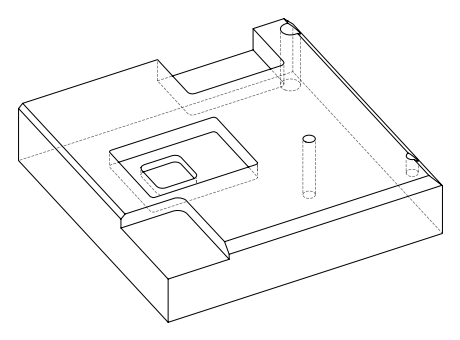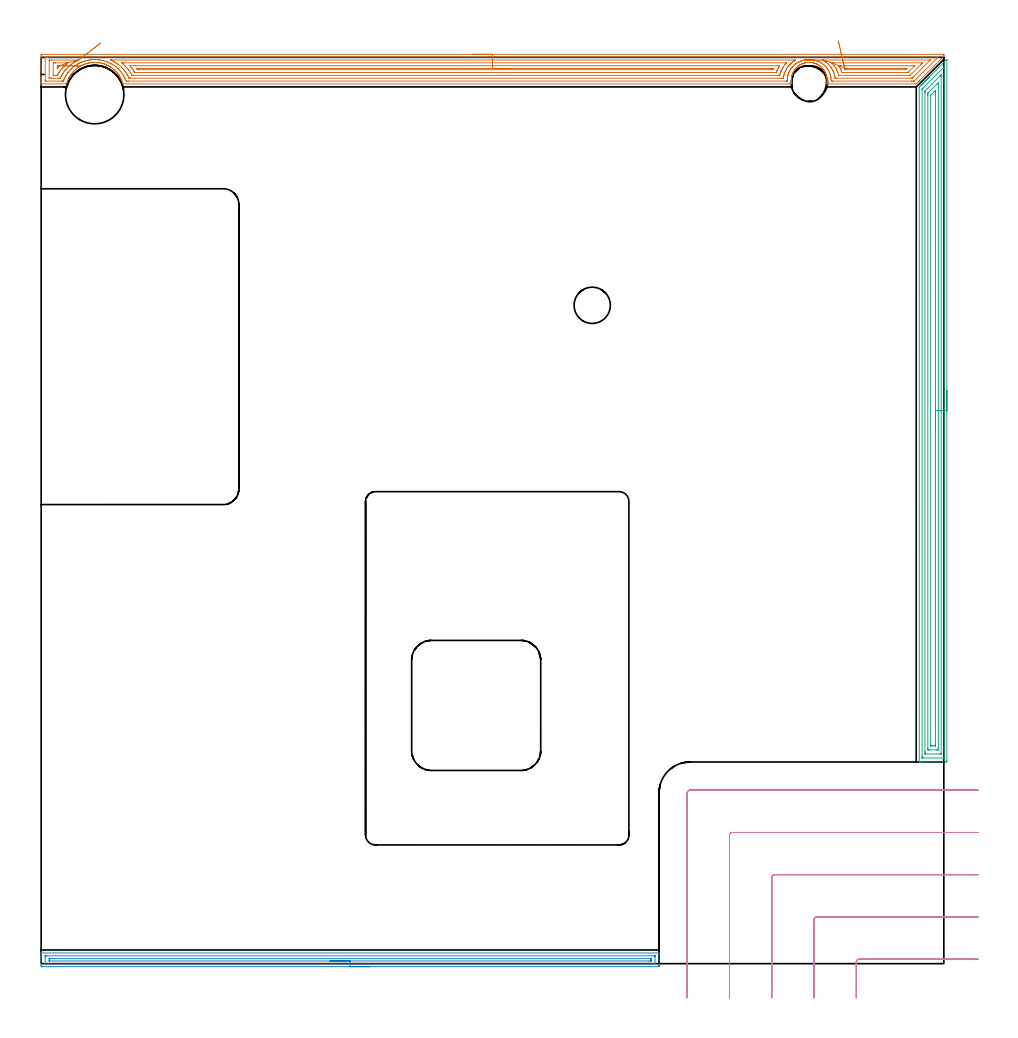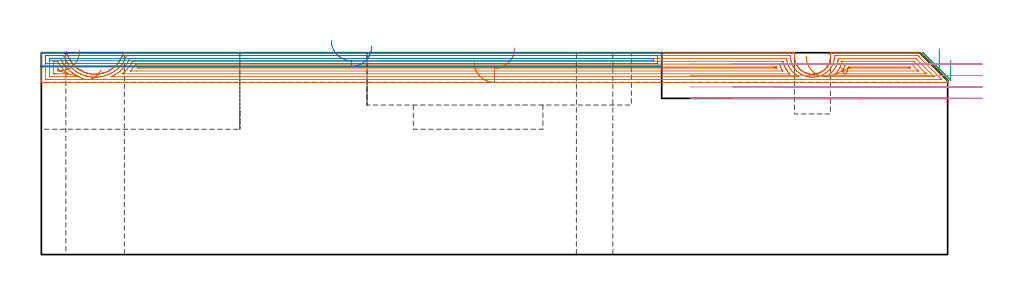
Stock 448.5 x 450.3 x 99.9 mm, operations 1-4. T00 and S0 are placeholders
(PLAN: 14 operations, 10 tool changes, 234.6 min)
(1 AREA_MILL | FG_CHAMFER_SURFACE | UGT0205_001 | 20.64 min | 48445 mm3)
(2 AREA_MILL_1 | FG_CHAMFER_SURFACE_1 | UGT0205_001 | 7.55 min | 7191 mm3)
(3 AREA_MILL_2 | FG_CHAMFER_SURFACE_2 | UGT0205_001 | 14 min | 32565 mm3)
(4 MILL_CORNER_NOTCH_RECTANGULAR | CORNER_NOTCH_RECTANGULAR | UGT0201_006 | Follow Part, ap 7, ae 75% | 7.09 min | 318556 mm3)
(5 MILL_RECTANGULAR_POCKET | POCKET_RECTANGULAR_STRAIGHT | NXT0201_009 | Follow Part, ap 2, ae 75% | 100.05 min | 594123 mm3)
(6 MILL_RECTANGULAR_POCKET_1 | POCKET_RECTANGULAR_STRAIGHT_1 | UGT0201_133 | Follow Part, ap 3.75, ae 75% | 3.33 min | 48732 mm3)
(7 MILL_SLOT | SLOT_PARTIAL_RECTANGULAR | NXT0201_011 | Follow Part, ap 3, ae 75% | 79.36 min | 582985 mm3)
(8 MILL_BLIND_HOLE_FROM_SOLID_MATERIAL | STEP1POCKET | NXT0201_011 | Spiral | 1.01 min | 6815 mm3)
(9 BORE_BLIND_HOLE | STEP1POCKET | UGT0332_075 | 0.13 min | 0 mm3)
(10 INDEXABLE_INSERT_DRILL_THROUGH_HOLE_FROM_SOLID | STEP1HOLE | NXT0302_029 | 0.42 min | 64972 mm3)
(11 SPOT_DRILL | STEP1HOLE_1 | NXT0321_9005460120000 | 0.05 min | 155 mm3)
(12 DRILL_BLIND_HOLE_INTO_CENTER | STEP1HOLE_1 | NXT0301_089 | 0.08 min | 1576 mm3)
(13 GUN_DRILL_THROUGH_HOLE | STEP1HOLE_1 | UGT0307_008 | 0.52 min | 7937 mm3)
(14 DRILL_TO_ENLARGE_THROUGH_HOLE | STEP1HOLE_1 | UGT0301_046 | 0.44 min | 15697 mm3)
(TOOL UGT0205_001 | Chamfer Mill 20 x 3 x 45 deg. | D20 FL50 Z2)
(TOOL UGT0201_006 | End Mill 28 mm | D28 FL25 Z2)
(TOOL NXT0201_009 | ENDMILL 8mm [2P460-0800-NA 1630] | D8 FL26 Z6)
(TOOL UGT0201_133 | Carbide End Mill 15.0 | D15 FL30 Z4)
(TOOL NXT0201_011 | ENDMILL 12mm [2P460-1200-NA 1630] | D12 FL38 Z6)
(TOOL UGT0332_075 | 17.75 mm Rough Boring Bar | D17.75)
(TOOL NXT0302_029 | Index. Insert Drill 29mm [880-D2900L32-05] | D29 PA176 FL145 Z2)
(TOOL NXT0321_9005460120000 | NC Spot Drill, 142deg, 12mm, Carbide, Uncoated | D12 PA142 FL30 Z2)
(TOOL NXT0301_089 | Carbide Drill 11.8mm [860.1-1180-035A1-MM 2214] | D11.8 PA140 FL55 Z2)
(TOOL UGT0307_008 | Gun Drill 11 mm | D11 PA130 FL24 Z1)
(TOOL UGT0301_046 | Twist Drill 18 mm | D18 PA118 FL130 Z2)
(OP 1 AREA_MILL)
G17 G21 G94 G90
T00 M6
G54
G17 G0 G90 X214.25 Y451.8 S1061 M3
G43 Z109.9 H0
Z95.2
G94 G1 X214.288 Z94.328 F250.
X214.402 Z93.464
X214.591 Z92.612
X214.853 Z91.78
X215.187 Z90.974
X215.59 Z90.2
X216.059 Z89.464
X216.59 Z88.772
X217.179 Z88.129
X217.822 Z87.54
X218.514 Z87.008
X219.25 Z86.54
X220.024 Z86.137
X220.83 Z85.803
X221.662 Z85.541
X222.514 Z85.352
X223.378 Z85.238
X224.25 Z85.2
X448.336
X448.47 Y451.796 Z85.203
X448.49 Y451.793 Z85.205
X448.5 Y451.679 Z85.32
Y451.329 Z85.67
Y451.212 Z85.787
X448.499 Y450.89 Z86.102
X448.49 Y450.798 Z86.194
X448.402 Y450.701 Z86.295
X448.359 Y450.658 Z86.341
X436.146 Y438.446 Z98.554
X436.03 Y438.329 Z98.669
X435.986 Y438.285 Z98.713
X434.945 Y437.244 Z99.755
X434.806 Y437.105 Z99.891
X434.499 Y437.1 Z99.9
X390.752
X390.327 Y437.107 Z99.893
X390.332 Y437.163 Z99.837
X390.367 Y437.406 Z99.594
X390.399 Y437.608 Z99.392
X390.454 Y438.054 Z98.946
X390.485 Y438.499 Z98.501
X390.493 Y438.944 Z98.056
X390.48 Y439.39 Z97.61
X390.443 Y439.834 Z97.166
X390.384 Y440.28 Z96.72
X390.303 Y440.725 Z96.275
X390.249 Y440.952 Z96.045
X390.197 Y441.17 Z95.828
X390.068 Y441.612 Z95.382
X390.062 Y441.628 Z95.366
X389.911 Y442.062 Z94.937
X389.733 Y442.505 Z94.495
X389.656 Y442.677 Z94.323
X389.472 Y443.039 Z93.961
X389.417 Y443.138 Z93.862
X389.274 Y443.395 Z93.604
X389.026 Y443.791 Z93.209
X388.967 Y443.877 Z93.122
X388.874 Y444.013 Z92.983
X388.783 Y444.148 Z92.851
X388.762 Y444.179 Z92.821
X388.682 Y444.285 Z92.714
X388.544 Y444.45 Z92.55
X388.304 Y444.737 Z92.262
X387.907 Y445.175 Z91.824
X387.868 Y445.216 Z91.784
X387.428 Y445.612 Z91.387
X386.974 Y445.99 Z91.008
X386.876 Y446.065 Z90.934
X386.482 Y446.332 Z90.666
X386.08 Y446.584 Z90.414
X385.842 Y446.714 Z90.283
X385.732 Y446.775 Z90.223
X385.501 Y446.893 Z90.106
X385.379 Y446.956 Z90.044
X385.299 Y446.991 Z90.009
X385.186 Y447.041 Z89.958
X385.103 Y447.073 Z89.924
X384.949 Y447.133 Z89.861
X384.741 Y447.218 Z89.779
X384.715 Y447.227 Z89.77
X384.503 Y447.3 Z89.693
X384.325 Y447.365 Z89.634
X384.291 Y447.377 Z89.622
X384.239 Y447.392 Z89.607
X384.057 Y447.441 Z89.551
X383.846 Y447.502 Z89.491
X383.809 Y447.511 Z89.483
X383.397 Y447.609 Z89.389
X382.951 Y447.689 Z89.31
X382.717 Y447.717 Z89.278
X382.519 Y447.745 Z89.255
X382.503 Y447.747 Z89.253
X382.057 Y447.784 Z89.215
X381.806 Y447.792 Z89.202
X381.688 Z89.198
X381.592 Y447.797 Z89.203
X381.495 Y447.792 Z89.199
X381.385 Y447.793 Z89.202
X381.258 Y447.788 Z89.209
X381.162 Y447.784 Z89.214
X380.715 Y447.748 Z89.251
X380.267 Y447.692 Z89.308
X379.821 Y447.613 Z89.386
X379.593 Y447.559 Z89.437
X379.373 Y447.51 Z89.49
X379.326 Y447.497 Z89.503
X378.927 Y447.383 Z89.616
X378.876 Y447.365 Z89.634
X378.7 Y447.301 Z89.692
X378.494 Y447.231 Z89.766
X378.478 Y447.225 Z89.771
X378.254 Y447.135 Z89.86
X378.033 Y447.049 Z89.95
X377.908 Y446.993 Z90.006
X377.823 Y446.956 Z90.044
X377.139 Y446.589 Z90.406
X377.063 Y446.543 Z90.452
X376.875 Y446.429 Z90.57
X376.727 Y446.338 Z90.661
X376.324 Y446.065 Z90.934
X376.245 Y446.005 Z90.994
X375.791 Y445.628 Z91.37
X375.351 Y445.234 Z91.765
X375.293 Y445.175 Z91.824
X375.278 Y445.158 Z91.841
X375.135 Y445.001 Z91.998
X375.033 Y444.887 Z92.109
X374.98 Y444.829 Z92.169
X374.896 Y444.737 Z92.262
X374.8 Y444.622 Z92.378
X374.518 Y444.285 Z92.714
X374.457 Y444.204 Z92.795
X374.385 Y444.099 Z92.9
X374.183 Y443.803 Z93.196
X374.087 Y443.648 Z93.351
X373.931 Y443.395 Z93.604
X373.799 Y443.152 Z93.848
X373.562 Y442.715 Z94.285
X373.467 Y442.505 Z94.495
X373.343 Y442.197 Z94.803
X373.289 Y442.062 Z94.937
X373.132 Y441.612 Z95.382
X373.087 Y441.455 Z95.537
X373.003 Y441.169 Z95.826
X372.897 Y440.725 Z96.275
X372.816 Y440.28 Z96.72
X372.757 Y439.834 Z97.166
X372.72 Y439.39 Z97.61
X372.707 Y438.944 Z98.056
X372.715 Y438.499 Z98.501
X372.746 Y438.054 Z98.946
X372.801 Y437.608 Z99.392
X372.825 Y437.454 Z99.546
X372.829 Y437.427 Z99.573
X372.872 Y437.107 Z99.893
X372.004 Y437.1 Z99.9
X40.785
X40.602 Y437.103 Z99.889
X40.532 Y437.3 Z99.695
X40.486 Y437.454 Z99.541
X40.44 Y437.608 Z99.388
X40.35 Y437.88 Z99.12
X40.292 Y438.054 Z98.946
X40.192 Y438.329 Z98.67
X40.068 Y438.666 Z98.333
X39.968 Y438.906 Z98.093
X39.952 Y438.944 Z98.055
X39.892 Y439.078 Z97.921
X39.836 Y439.203 Z97.793
X39.808 Y439.265 Z97.733
X39.752 Y439.391 Z97.608
X39.536 Y439.834 Z97.165
X39.174 Y440.515 Z96.479
X39.062 Y440.703 Z96.296
X39.049 Y440.724 Z96.275
X38.999 Y440.8 Z96.199
X38.9 Y440.952 Z96.043
X38.811 Y441.091 Z95.908
X38.702 Y441.258 Z95.74
X38.616 Y441.389 Z95.606
X38.539 Y441.509 Z95.49
X38.471 Y441.614 Z95.385
X38.404 Y441.71 Z95.289
X38.322 Y441.827 Z95.169
X38.28 Y441.888 Z95.11
X38.23 Y441.955 Z95.045
X38.107 Y442.116 Z94.883
X38.043 Y442.198 Z94.799
X37.99 Y442.264 Z94.732
X37.824 Y442.471 Z94.529
X37.797 Y442.505 Z94.495
X37.386 Y442.986 Z94.014
X37.139 Y443.247 Z93.752
X37. Y443.395 Z93.604
X36.492 Y443.898 Z93.102
X36.321 Y444.054 Z92.946
X36.278 Y444.093 Z92.906
X36.202 Y444.159 Z92.839
X36.059 Y444.285 Z92.714
X35.598 Y444.665 Z92.334
X35.428 Y444.795 Z92.204
X35.261 Y444.923 Z92.075
X34.917 Y445.174 Z91.823
X34.826 Y445.237 Z91.762
X34.704 Y445.319 Z91.679
X34.535 Y445.425 Z91.57
X34.237 Y445.616 Z91.382
X34.089 Y445.704 Z91.291
X33.81 Y445.874 Z91.123
X33.471 Y446.065 Z90.933
X33.207 Y446.199 Z90.801
X33.16 Y446.223 Z90.777
X32.916 Y446.345 Z90.653
X32.75 Y446.421 Z90.575
X32.602 Y446.49 Z90.508
X32.47 Y446.552 Z90.447
X32.021 Y446.744 Z90.255
X31.746 Y446.852 Z90.146
X31.515 Y446.939 Z90.061
X31.469 Y446.956 Z90.044
X31.337 Y447.001 Z89.999
X31.127 Y447.07 Z89.928
X30.681 Y447.207 Z89.79
X30.518 Y447.25 Z89.745
X30.233 Y447.326 Z89.669
X30.218 Y447.33 Z89.665
X30.072 Y447.362 Z89.631
X29.339 Y447.53 Z89.469
X28.893 Y447.612 Z89.387
X28.445 Y447.673 Z89.323
X28.286 Y447.687 Z89.307
X27.758 Y447.739 Z89.257
X27.551 Y447.759 Z89.237
X27.393 Y447.767 Z89.224
X27.144 Y447.784 Z89.211
X27.104 Y447.787 Z89.209
X26.881 Y447.794 Z89.201
X26.5 Y447.792 Z89.197
X26.377 Y447.794 Z89.198
X26.168 Y447.784 Z89.208
X25.763 Y447.765 Z89.227
X25.608 Y447.749 Z89.24
X25.003 Y447.698 Z89.3
X24.869 Y447.685 Z89.312
X23.975 Y447.549 Z89.449
X23.376 Y447.42 Z89.576
X23.229 Y447.39 Z89.609
X23.081 Y447.358 Z89.641
X22.632 Y447.24 Z89.755
X22.441 Y447.183 Z89.814
X22.334 Y447.15 Z89.845
X22.262 Y447.13 Z89.869
X22.186 Y447.107 Z89.892
X21.732 Y446.955 Z90.043
X21.292 Y446.786 Z90.21
X21.144 Y446.724 Z90.271
X20.905 Y446.626 Z90.372
X20.844 Y446.6 Z90.397
X20.398 Y446.399 Z90.6
X19.728 Y446.065 Z90.933
X19.568 Y445.976 Z91.023
X19.504 Y445.94 Z91.058
X19.054 Y445.672 Z91.323
X18.883 Y445.566 Z91.432
X18.61 Y445.395 Z91.604
X18.285 Y445.175 Z91.824
X17.716 Y444.751 Z92.247
X17.573 Y444.635 Z92.364
X17.345 Y444.45 Z92.55
X17.143 Y444.284 Z92.713
X17.126 Y444.269 Z92.728
X17.002 Y444.159 Z92.838
X16.822 Y444. Z92.998
X16.198 Y443.395 Z93.604
X15.954 Y443.138 Z93.859
X15.928 Y443.111 Z93.886
X15.787 Y442.948 Z94.052
X15.721 Y442.871 Z94.129
X15.577 Y442.701 Z94.295
X15.49 Y442.601 Z94.398
X15.407 Y442.505 Z94.494
X15.034 Y442.039 Z94.961
X14.733 Y441.615 Z95.385
X14.299 Y440.955 Z96.045
X14.148 Y440.724 Z96.275
X14.057 Y440.555 Z96.443
X14.035 Y440.515 Z96.483
X14.002 Y440.453 Z96.546
X13.861 Y440.193 Z96.806
X13.799 Y440.078 Z96.918
X13.704 Y439.904 Z97.096
X13.666 Y439.835 Z97.165
X13.571 Y439.64 Z97.356
X13.448 Y439.391 Z97.608
X13.246 Y438.945 Z98.054
X12.912 Y438.053 Z98.945
X12.607 Y437.107 Z99.892
X12.216 Y437.1 Z99.9
X0.164
X0.01 Y437.102 Z99.888
X0.002 Y437.228 Z99.764
X0. Y437.359 Z99.64
Y437.688 Z99.311
Y438.329 Z98.666
Y439.523 Z97.473
Y440.078 Z96.916
Y450.849 Z86.149
X0.004 Y451.446 Z85.551
X0.01 Y451.793 Z85.204
X0.251 Y451.798 Z85.201
X0.61 Y451.8 Z85.2
X224.25
Y450.386 Z86.614
X445.212 Y450.385 Z86.615
X445.404 Y450.383 Z86.617
X445.597 Y450.379 Z86.621
X445.514 Y450.276 Z86.724
X445.347 Y450.101 Z86.899
X445.212 Y449.962 Z87.038
X434.476 Y439.225 Z97.775
X434.032 Y438.785 Z98.215
X433.888 Y438.644 Z98.356
X433.773 Y438.534 Z98.466
X433.606 Y438.521 Z98.479
X433.412 Y438.518 Z98.482
X432.713 Y438.515 Z98.485
X432.523 Y438.514 Z98.486
X393.431 Y438.515 Z98.485
X393.24 Y438.516 Z98.484
X392.538 Y438.521 Z98.479
X392.483 Y439.257 Z97.743
X392.412 Y440.078 Z96.922
X392.397 Y440.215 Z96.785
X392.267 Y440.952 Z96.048
X392.19 Y441.293 Z95.707
X392.038 Y441.827 Z95.173
X391.787 Y442.562 Z94.438
X391.732 Y442.701 Z94.299
X391.645 Y442.912 Z94.088
X391.312 Y443.576 Z93.424
X390.875 Y444.33 Z92.67
X390.796 Y444.45 Z92.55
X390.752 Y444.514 Z92.486
X390.405 Y444.989 Z92.011
X390.131 Y445.325 Z91.676
X390.008 Y445.47 Z91.53
X389.86 Y445.638 Z91.362
X389.584 Y445.933 Z91.067
X389.307 Y446.199 Z90.801
X388.967 Y446.505 Z90.495
X388.266 Y447.073 Z89.927
X388.074 Y447.206 Z89.794
X387.65 Y447.489 Z89.511
X387.181 Y447.762 Z89.238
X386.837 Y447.948 Z89.052
X386.289 Y448.213 Z88.787
X385.819 Y448.408 Z88.592
X385.396 Y448.562 Z88.438
X385.201 Y448.629 Z88.371
X384.572 Y448.822 Z88.178
X384.503 Y448.841 Z88.159
X384.478 Y448.847 Z88.153
X383.983 Y448.955 Z88.045
X383.61 Y449.023 Z87.977
X383.361 Y449.067 Z87.933
X382.717 Y449.146 Z87.854
X382.356 Y449.176 Z87.824
X381.825 Y449.202 Z87.798
X381.436 Y449.204 Z87.796
X380.932 Y449.183 Z87.817
X380.592 Y449.155 Z87.845
X380.039 Y449.093 Z87.907
X379.797 Y449.06 Z87.94
X379.146 Y448.939 Z88.061
X379.048 Y448.919 Z88.081
X378.636 Y448.822 Z88.178
X378.338 Y448.74 Z88.26
X378.301 Y448.729 Z88.271
X378.254 Y448.714 Z88.286
X377.672 Y448.517 Z88.483
X377.541 Y448.47 Z88.53
X377.361 Y448.4 Z88.6
X377.035 Y448.267 Z88.733
X376.468 Y448.002 Z88.998
X376.431 Y447.984 Z89.016
X376.363 Y447.948 Z89.052
X375.859 Y447.67 Z89.33
X375.575 Y447.497 Z89.503
X375.314 Y447.33 Z89.67
X374.933 Y447.073 Z89.927
X374.789 Y446.969 Z90.031
X374.683 Y446.885 Z90.115
X374.307 Y446.567 Z90.433
X373.881 Y446.199 Z90.801
X373.833 Y446.156 Z90.844
X373.79 Y446.115 Z90.885
X373.405 Y445.701 Z91.299
X373.068 Y445.325 Z91.676
X372.99 Y445.234 Z91.766
X372.897 Y445.121 Z91.879
X372.608 Y444.733 Z92.267
X372.414 Y444.45 Z92.55
X372.257 Y444.202 Z92.798
X372.004 Y443.789 Z93.211
X371.928 Y443.65 Z93.35
X371.89 Y443.576 Z93.424
X371.632 Y443.066 Z93.934
X371.477 Y442.701 Z94.299
X371.374 Y442.444 Z94.556
X371.154 Y441.827 Z95.173
X371.144 Y441.795 Z95.205
X371.111 Y441.686 Z95.314
X370.963 Y441.097 Z95.903
X370.933 Y440.952 Z96.048
X370.827 Y440.357 Z96.643
X370.79 Y440.078 Z96.922
X370.741 Y439.566 Z97.434
X370.724 Y439.203 Z97.797
X370.71 Y438.722 Z98.278
X370.704 Y438.557 Z98.443
X370.694 Y438.521 Z98.479
X370.657 Y438.519 Z98.481
X370.57 Y438.517 Z98.483
X370.219 Y438.515 Z98.485
X370.029 Y438.514 Z98.486
X43.273 Y438.515 Z98.485
X42.57 Y438.518 Z98.482
X42.374 Y438.521 Z98.479
X42.195 Y438.529 Z98.471
X41.919 Y439.203 Z97.797
X41.678 Y439.771 Z97.229
X41.53 Y440.078 Z96.922
X41.394 Y440.356 Z96.644
X41.069 Y440.952 Z96.048
X40.785 Y441.432 Z95.568
X40.527 Y441.827 Z95.173
X40.051 Y442.545 Z94.455
X39.932 Y442.701 Z94.299
X39.892 Y442.753 Z94.247
X39.517 Y443.213 Z93.787
X39.209 Y443.576 Z93.424
X38.999 Y443.812 Z93.188
X38.38 Y444.45 Z92.55
X38.107 Y444.721 Z92.279
X37.42 Y445.325 Z91.676
X37.214 Y445.495 Z91.505
X36.384 Y446.137 Z90.863
X36.321 Y446.182 Z90.818
X36.296 Y446.199 Z90.801
X35.428 Y446.749 Z90.251
X34.877 Y447.073 Z89.927
X34.535 Y447.258 Z89.742
X34.136 Y447.465 Z89.535
X33.643 Y447.692 Z89.308
X33.06 Y447.948 Z89.052
X32.75 Y448.072 Z88.928
X32.543 Y448.151 Z88.849
X31.857 Y448.381 Z88.619
X31.221 Y448.571 Z88.429
X30.964 Y448.638 Z88.362
X30.191 Y448.822 Z88.178
X30.072 Y448.849 Z88.151
X30.037 Y448.856 Z88.144
X29.179 Y449.007 Z87.993
X28.959 Y449.038 Z87.962
X28.286 Y449.111 Z87.889
X27.96 Y449.142 Z87.858
X27.393 Y449.184 Z87.816
X27.007 Y449.201 Z87.799
X26.5 Y449.205 Z87.795
X26.119 Y449.196 Z87.804
X25.608 Y449.172 Z87.828
X25.279 Y449.144 Z87.856
X24.715 Y449.092 Z87.908
X24.467 Y449.065 Z87.935
X23.822 Y448.969 Z88.031
X23.694 Y448.948 Z88.052
X23.017 Y448.822 Z88.178
X22.938 Y448.806 Z88.194
X22.222 Y448.641 Z88.359
X22.169 Y448.628 Z88.372
X22.108 Y448.612 Z88.388
X22.037 Y448.591 Z88.409
X21.534 Y448.441 Z88.559
X21.144 Y448.316 Z88.684
X20.864 Y448.222 Z88.778
X20.251 Y447.994 Z89.006
X20.217 Y447.981 Z89.019
X20.138 Y447.948 Z89.052
X19.598 Y447.714 Z89.286
X19.5 Y447.67 Z89.33
X19.358 Y447.603 Z89.397
X18.998 Y447.426 Z89.574
X18.466 Y447.16 Z89.84
X18.409 Y447.129 Z89.871
X18.309 Y447.073 Z89.927
X17.852 Y446.8 Z90.2
X17.573 Y446.63 Z90.37
X17.307 Y446.459 Z90.541
X16.912 Y446.199 Z90.801
X16.776 Y446.105 Z90.895
X16.741 Y446.079 Z90.921
X16.68 Y446.033 Z90.967
X16.274 Y445.722 Z91.278
X15.771 Y445.325 Z91.676
X15.312 Y444.919 Z92.081
X14.894 Y444.53 Z92.47
X14.853 Y444.49 Z92.51
X14.813 Y444.45 Z92.55
X14.416 Y444.044 Z92.956
X13.986 Y443.576 Z93.424
X13.595 Y443.099 Z93.901
X13.274 Y442.701 Z94.299
X13.203 Y442.608 Z94.392
X13.109 Y442.478 Z94.522
X12.843 Y442.087 Z94.913
X12.671 Y441.827 Z95.173
X12.495 Y441.553 Z95.447
X12.216 Y441.108 Z95.892
X12.16 Y441.007 Z95.993
X12.13 Y440.952 Z96.048
X11.856 Y440.431 Z96.569
X11.675 Y440.078 Z96.922
X11.561 Y439.845 Z97.155
X11.323 Y439.333 Z97.667
X11.287 Y439.239 Z97.761
X11.042 Y438.604 Z98.396
X11.015 Y438.542 Z98.458
X10.996 Y438.521 Z98.479
X10.957 Y438.519 Z98.481
X10.782 Y438.517 Z98.483
X10.431 Y438.515 Z98.485
X10.241 Y438.514 Z98.486
X2.396 Y438.515 Z98.485
X2.204 Y438.516 Z98.484
X2.05 Y438.52 Z98.48
X2.017 Y438.521 Z98.479
X2.01 Y438.539 Z98.461
X2.007 Y438.566 Z98.434
X2.001 Y438.715 Z98.285
X2. Y450.084 Z86.916
X2.002 Y450.214 Z86.786
X2.006 Y450.317 Z86.683
X2.01 Y450.379 Z86.621
X2.045 Y450.38 Z86.62
X2.396 Y450.384 Z86.616
X2.586 Y450.385 Z86.615
X3.288 Y450.386 Z86.614
X224.25
Y448.972 Z88.028
X373.79 Y448.971 Z88.029
X374.532 Y448.97 Z88.03
X374.683 Y448.968 Z88.032
X374.815 Y448.964 Z88.036
X374.683 Y448.822 Z88.178
X374.137 Y448.483 Z88.517
X373.79 Y448.259 Z88.741
X373.604 Y448.13 Z88.87
X373.35 Y447.948 Z89.052
X373.1 Y447.749 Z89.251
X372.897 Y447.584 Z89.416
X372.621 Y447.344 Z89.656
X372.317 Y447.073 Z89.927
X372.157 Y446.924 Z90.076
X372.004 Y446.771 Z90.229
X371.727 Y446.47 Z90.53
X371.483 Y446.199 Z90.801
X371.313 Y446.001 Z90.999
X371.111 Y445.758 Z91.242
X370.923 Y445.509 Z91.491
X370.791 Y445.325 Z91.676
X370.563 Y444.987 Z92.013
X370.226 Y444.45 Z92.55
X370.219 Y444.438 Z92.562
X369.918 Y443.87 Z93.13
X369.765 Y443.576 Z93.424
X369.633 Y443.275 Z93.725
X369.398 Y442.701 Z94.299
X369.378 Y442.65 Z94.35
X369.326 Y442.501 Z94.499
X369.164 Y441.985 Z95.015
X369.12 Y441.827 Z95.173
X368.985 Y441.286 Z95.714
X368.917 Y440.952 Z96.048
X368.845 Y440.549 Z96.451
X368.778 Y440.078 Z96.922
X368.766 Y439.996 Z97.004
X368.758 Y439.957 Z97.043
X368.753 Y439.942 Z97.058
X368.735 Y439.935 Z97.065
X368.583 Y439.931 Z97.069
X368.433 Y439.93 Z97.07
X367.692 Y439.929 Z97.072
X44.356 Z97.071
X44.204 Y439.93 Z97.07
X43.9 Y439.934 Z97.066
X43.711 Y439.937 Z97.063
X43.686 Y439.985 Z97.015
X43.641 Y440.078 Z96.922
X43.463 Y440.452 Z96.548
X43.207 Y440.952 Z96.048
X42.943 Y441.462 Z95.538
X42.722 Y441.827 Z95.173
X42.57 Y442.073 Z94.927
X42.15 Y442.701 Z94.299
X41.678 Y443.383 Z93.617
X41.526 Y443.576 Z93.424
X40.928 Y444.31 Z92.69
X40.804 Y444.45 Z92.55
X40.785 Y444.471 Z92.529
X39.962 Y445.325 Z91.676
X39.892 Y445.393 Z91.607
X38.999 Y446.204 Z90.796
X38.957 Y446.24 Z90.76
X38.107 Y446.897 Z90.103
X37.87 Y447.073 Z89.927
X37.214 Y447.512 Z89.488
X36.523 Y447.948 Z89.052
X36.321 Y448.069 Z88.931
X36.023 Y448.24 Z88.76
X35.428 Y448.544 Z88.456
X34.862 Y448.822 Z88.178
X34.665 Y448.917 Z88.083
X34.586 Y448.956 Z88.044
X34.572 Y448.964 Z88.036
X34.617 Y448.966 Z88.034
X34.82 Y448.969 Z88.031
X35.124 Y448.971 Z88.029
X35.276
X224.25 Y448.972 Z88.028
Y447.557 Z89.443
X369.979
X370.219 Y447.556 Z89.444
X370.278 Y447.554 Z89.446
X370.312 Y447.551 Z89.449
X370.318 Y447.548 Z89.452
X370.306 Y447.531 Z89.469
X370.279 Y447.497 Z89.503
X370.046 Y447.242 Z89.758
X369.897 Y447.073 Z89.927
X369.636 Y446.769 Z90.231
X369.326 Y446.399 Z90.601
X369.238 Y446.285 Z90.715
X369.176 Y446.199 Z90.801
X368.873 Y445.768 Z91.232
X368.584 Y445.325 Z91.676
X368.526 Y445.233 Z91.767
X368.433 Y445.08 Z91.92
X368.207 Y444.672 Z92.328
X368.089 Y444.45 Z92.55
X367.904 Y444.094 Z92.906
X367.67 Y443.576 Z93.424
X367.631 Y443.487 Z93.513
X367.54 Y443.262 Z93.738
X367.391 Y442.847 Z94.153
X367.343 Y442.701 Z94.299
X367.182 Y442.177 Z94.823
X367.086 Y441.827 Z95.173
X366.994 Y441.487 Z95.513
X366.967 Y441.398 Z95.602
X366.949 Y441.349 Z95.651
X366.894 Y441.348 Z95.652
X366.648 Y441.345 Z95.655
X366.248 Y441.343 Z95.657
X46.142
X45.742 Y441.344 Z95.656
X45.249 Y441.348 Z95.652
X45.18 Y441.35 Z95.65
X45.144 Y441.357 Z95.643
X44.877 Y441.827 Z95.173
X44.387 Y442.67 Z94.33
X44.356 Y442.718 Z94.282
X43.77 Y443.576 Z93.424
X43.463 Y444.015 Z92.985
X43.116 Y444.45 Z92.55
X42.57 Y445.11 Z91.89
X42.373 Y445.325 Z91.676
X41.678 Y446.054 Z90.946
X41.529 Y446.199 Z90.801
X40.785 Y446.882 Z90.118
X40.568 Y447.073 Z89.927
X40.015 Y447.551 Z89.449
X40.127 Y447.553 Z89.447
X40.293 Y447.556 Z89.444
X40.785 Y447.557 Z89.443
X41.184
X224.25
Y446.143 Z90.857
X366.705
X366.821 Y446.141 Z90.859
X366.879 Y446.138 Z90.862
X366.894 Y446.136 Z90.864
X366.893 Y446.13 Z90.87
X366.877 Y446.1 Z90.9
X366.648 Y445.724 Z91.276
X366.501 Y445.468 Z91.532
X366.421 Y445.325 Z91.676
X366.192 Y444.896 Z92.104
X365.965 Y444.45 Z92.55
X365.898 Y444.31 Z92.69
X365.755 Y443.993 Z93.007
X365.636 Y443.692 Z93.308
X365.592 Y443.576 Z93.424
X365.402 Y443.047 Z93.953
X365.36 Y442.926 Z94.074
X365.33 Y442.839 Z94.161
X365.309 Y442.788 Z94.212
X365.298 Y442.764 Z94.236
X364.805 Y442.757 Z94.243
X46.976 Y442.758 Z94.242
X46.566 Y442.764 Z94.236
X46.142 Y443.36 Z93.64
X45.995 Y443.576 Z93.424
X45.711 Y443.997 Z93.003
X45.396 Y444.45 Z92.55
X45.249 Y444.656 Z92.344
X44.711 Y445.325 Z91.676
X44.356 Y445.758 Z91.242
X44.038 Y446.131 Z90.869
X44.356 Y446.141 Z90.859
X44.414 Y446.142 Z90.858
X47.091 Y446.143 Z90.857
X224.25
Y444.729 Z92.271
X363.076
X363.686 Y444.728 Z92.272
X363.815 Y444.726 Z92.274
X363.969 Y444.722 Z92.278
X363.97 Y444.711 Z92.289
X363.969 Y444.697 Z92.303
X363.861 Y444.45 Z92.55
X363.783 Y444.277 Z92.723
X363.749 Y444.203 Z92.797
X363.722 Y444.178 Z92.822
X363.646 Y444.176 Z92.824
X363.36 Y444.172 Z92.828
X363.076 Y444.171 Z92.829
X362.468
X48.82
X48.211 Y444.172 Z92.828
X47.927 Y444.175 Z92.825
X47.835 Y444.178 Z92.822
X47.809 Y444.186 Z92.814
X47.786 Y444.214 Z92.786
X47.745 Y444.27 Z92.73
X47.623 Y444.45 Z92.55
X47.477 Y444.676 Z92.324
X47.452 Y444.715 Z92.285
X47.474 Y444.722 Z92.278
X47.548 Y444.726 Z92.274
X47.643 Y444.728 Z92.272
X224.25 Y444.729 Z92.271
X225.122 Z92.309
X225.987 Z92.423
X226.838 Z92.612
X227.67 Z92.874
X228.476 Z93.208
X229.25 Z93.611
X229.986 Z94.08
X230.678 Z94.611
X231.321 Z95.2
X231.91 Z95.843
X232.442 Z96.535
X232.91 Z97.271
X233.313 Z98.045
X233.647 Z98.851
X233.909 Z99.683
X234.098 Z100.535
X234.212 Z101.4
X234.25 Z102.271
G0 Z109.9
X378.498 Y448.767
Z98.235
G1 X378.519 Z97.363
X378.615 Y448.769 Z96.496
X378.787 Y448.773 Z95.641
X379.032 Y448.778 Z94.804
X379.349 Y448.784 Z93.991
X379.736 Y448.792 Z93.209
X380.19 Y448.801 Z92.464
X380.707 Y448.811 Z91.761
X381.283 Y448.823 Z91.106
X381.914 Y448.836 Z90.504
X382.595 Y448.85 Z89.959
X383.321 Y448.864 Z89.476
X384.087 Y448.88 Z89.057
X384.886 Y448.896 Z88.707
X385.712 Y448.913 Z88.428
X386.559 Y448.93 Z88.222
X387.422 Y448.947 Z88.091
X388.292 Y448.965 Z88.035
X388.815 Y448.971 Z88.029
X441.641
X441.724 Y448.97 Z88.03
X441.749 Y448.968 Z88.032
X441.754 Y448.966 Z88.034
X441.751 Y448.959 Z88.041
X441.722 Y448.923 Z88.077
X441.7 Y448.9 Z88.1
X441.641 Y448.84 Z88.16
X433.238 Y440.438 Z96.562
X432.872 Y440.078 Z96.922
X432.791 Y440.001 Z96.999
X432.713 Y439.936 Z97.064
X431.971 Y439.93 Z97.07
X431.82 Y439.929 Z97.071
X395.216
X394.471 Y439.933 Z97.067
X394.457 Y439.935 Z97.065
X394.438 Y439.966 Z97.034
X394.42 Y440.078 Z96.922
X394.324 Y440.759 Z96.241
X394.291 Y440.952 Z96.048
X394.283 Y440.991 Z96.009
X394.175 Y441.456 Z95.544
X394.078 Y441.827 Z95.173
X393.987 Y442.156 Z94.844
X393.793 Y442.701 Z94.299
X393.697 Y442.962 Z94.038
X393.439 Y443.576 Z93.424
X393.431 Y443.594 Z93.406
X393.132 Y444.164 Z92.836
X392.962 Y444.45 Z92.55
X392.538 Y445.143 Z91.857
X392.408 Y445.325 Z91.676
X392.087 Y445.757 Z91.243
X391.722 Y446.199 Z90.801
X391.645 Y446.289 Z90.711
X391.262 Y446.703 Z90.297
X390.88 Y447.073 Z89.927
X390.752 Y447.19 Z89.81
X389.886 Y447.922 Z89.078
X389.86 Y447.943 Z89.057
X389.854 Y447.948 Z89.052
X389.332 Y448.307 Z88.693
X388.967 Y448.546 Z88.454
X388.311 Y448.949 Z88.051
X388.292 Y448.965 Z88.035
X392.896 Y447.552 Z89.448
X392.905 Y447.554 Z89.446
X392.939 Y447.556 Z89.444
X393.431 Y447.557 Z89.443
X393.83
X437.576
X437.731 Y447.556 Z89.444
X437.792 Y447.554 Z89.446
X437.876 Y447.551 Z89.449
X437.834 Y447.494 Z89.506
X437.74 Y447.396 Z89.604
X437.424 Y447.073 Z89.927
X437.302 Y446.951 Z90.049
X431.82 Y441.47 Z95.53
X431.709 Y441.367 Z95.633
X431.69 Y441.35 Z95.65
X431.669 Y441.348 Z95.652
X431.621 Y441.345 Z95.655
X431.421 Y441.343 Z95.657
X396.603
X396.269 Y441.344 Z95.656
X396.25 Y441.346 Z95.654
X396.243 Y441.349 Z95.651
X396.237 Y441.362 Z95.638
X396.21 Y441.461 Z95.539
X396.126 Y441.81 Z95.19
X396.109 Y441.872 Z95.128
X395.852 Y442.701 Z94.299
X395.726 Y443.077 Z93.923
X395.523 Y443.576 Z93.424
X395.433 Y443.787 Z93.213
X395.216 Y444.26 Z92.74
X395.121 Y444.45 Z92.55
X395.024 Y444.639 Z92.361
X394.605 Y445.325 Z91.676
X394.324 Y445.775 Z91.225
X394.016 Y446.199 Z90.801
X393.763 Y446.53 Z90.47
X393.431 Y446.937 Z90.063
X392.897 Y447.542 Z89.458
X392.896 Y447.552 Z89.448
X396.31 Y446.138 Z90.862
X396.324 Y446.139 Z90.861
X396.375 Y446.141 Z90.859
X396.584 Y446.142 Z90.858
X397.002 Y446.143 Z90.857
X433.663
X433.943 Y446.14 Z90.86
X434.012 Y446.137 Z90.863
X434.027 Y446.135 Z90.865
X434.023 Y446.129 Z90.871
X433.997 Y446.099 Z90.901
X433.856 Y445.954 Z91.046
X433.737 Y445.835 Z91.165
X430.927 Y443.027 Z93.973
X430.76 Y442.865 Z94.135
X430.655 Y442.765 Z94.235
X429.977 Y442.757 Z94.243
X398.73
X397.895 Y442.764 Z94.236
X397.682 Y443.367 Z93.633
X397.602 Y443.576 Z93.424
X397.432 Y443.997 Z93.003
X397.226 Y444.45 Z92.55
X397.002 Y444.922 Z92.078
X396.776 Y445.325 Z91.676
X396.481 Y445.835 Z91.165
X396.343 Y446.075 Z90.925
X396.31 Y446.138 Z90.862
X399.236 Y444.722 Z92.278
X399.301 Y444.725 Z92.275
X399.397 Y444.728 Z92.272
X399.68 Y444.729 Z92.271
X400.288
X429.75
X429.936 Y444.728 Z92.272
X430.035 Y444.726 Z92.274
X430.158 Y444.722 Z92.278
X430.09 Y444.644 Z92.356
X430.035 Y444.583 Z92.417
X429.968 Y444.515 Z92.485
X429.902 Y444.45 Z92.55
X429.647 Y444.203 Z92.797
X429.626 Y444.186 Z92.814
X429.595 Y444.178 Z92.822
X429.521 Y444.174 Z92.826
X429.426 Y444.172 Z92.828
X399.68 Y444.171 Z92.829
X399.585 Y444.172 Z92.828
X399.51 Y444.175 Z92.825
X399.466 Y444.178 Z92.822
X399.444 Y444.212 Z92.788
X399.34 Y444.45 Z92.55
X399.249 Y444.668 Z92.332
X399.236 Y444.722 Z92.278
X399.09 Y445.357 Z91.697
X398.933 Y446.038 Z91.175
X398.766 Y446.76 Z90.715
X398.591 Y447.519 Z90.323
X398.409 Y448.309 Z89.999
X398.221 Y449.123 Z89.748
X398.029 Y449.955 Z89.57
X397.834 Y450.799 Z89.467
X397.638 Y451.649 Z89.441
X397.442 Y452.498 Z89.49
X397.248 Y453.339 Z89.615
X397.057 Y454.166 Z89.815
X396.871 Y454.974 Z90.088
X396.691 Y455.755 Z90.432
X396.518 Y456.504 Z90.845
X396.354 Y457.214 Z91.323
X396.2 Y457.882 Z91.863
X396.057 Y458.501 Z92.461
G0 Z109.9
X29.511 Y457.361
Z91.356
G1 X29.125 Y457.064 Z90.632
X28.691 Y456.729 Z89.953
X28.212 Y456.36 Z89.325
X27.691 Y455.958 Z88.751
X27.133 Y455.528 Z88.238
X26.542 Y455.071 Z87.787
X25.921 Y454.593 Z87.403
X25.276 Y454.096 Z87.09
X24.613 Y453.584 Z86.848
X23.935 Y453.061 Z86.68
X23.248 Y452.532 Z86.587
X22.557 Y451.999 Z86.571
X21.868 Y451.467 Z86.63
X21.185 Y450.941 Z86.765
X20.515 Y450.424 Z86.975
X19.861 Y449.92 Z87.258
X19.23 Y449.433 Z87.612
X18.625 Y448.967 Z88.033
X18.609 Y448.955 Z88.045
X18.58 Y448.935 Z88.065
X18.335 Y448.822 Z88.178
X17.828 Y448.573 Z88.427
X17.573 Y448.445 Z88.555
X17.242 Y448.272 Z88.728
X16.68 Y447.957 Z89.043
X16.664 Y447.948 Z89.052
X16.13 Y447.612 Z89.388
X15.787 Y447.393 Z89.607
X15.594 Y447.262 Z89.738
X15.325 Y447.073 Z89.927
X15.079 Y446.893 Z90.107
X14.894 Y446.753 Z90.247
X14.582 Y446.505 Z90.495
X14.203 Y446.199 Z90.801
X14.095 Y446.108 Z90.892
X14.002 Y446.027 Z90.973
X13.63 Y445.689 Z91.311
X13.24 Y445.325 Z91.676
X13.174 Y445.261 Z91.739
X13.109 Y445.196 Z91.804
X12.738 Y444.813 Z92.187
X12.404 Y444.45 Z92.55
X12.316 Y444.352 Z92.648
X12.216 Y444.236 Z92.764
X11.914 Y443.871 Z93.129
X11.674 Y443.576 Z93.424
X11.523 Y443.38 Z93.62
X11.323 Y443.113 Z93.887
X11.153 Y442.867 Z94.133
X11.041 Y442.701 Z94.299
X10.803 Y442.336 Z94.664
X10.476 Y441.827 Z95.173
X10.458 Y441.799 Z95.201
X10.431 Y441.753 Z95.247
X10.145 Y441.232 Z95.768
X9.996 Y440.952 Z96.048
X9.843 Y440.653 Z96.347
X9.56 Y440.078 Z96.922
X9.538 Y440.031 Z96.969
X9.484 Y439.935 Z97.065
X9.445 Y439.933 Z97.067
X9.353 Y439.931 Z97.069
X9.167 Y439.929 Z97.071
X8.797 Y439.928 Z97.072
X6.119
X5.074 Y439.929 Z97.071
X4.332 Y439.93 Z97.07
X4.181 Y439.932 Z97.068
X4.032 Y439.935 Z97.065
X4.009 Y439.944 Z97.056
X4.006 Y439.972 Z97.028
X4.002 Y440.018 Z96.982
X4.001 Y440.078 Z96.922
X4. Y440.255 Z96.745
X4.001 Y448.822 Z88.178
X4.002 Y448.882 Z88.118
X4.006 Y448.928 Z88.072
X4.009 Y448.956 Z88.044
X4.032 Y448.964 Z88.036
X5.074 Y448.971 Z88.029
X18.517
X18.625 Y448.967 Z88.033
X13.196 Y447.551 Z89.449
X13.194 Y447.546 Z89.454
X13.162 Y447.514 Z89.486
X13.143 Y447.496 Z89.504
X12.89 Y447.288 Z89.712
X12.633 Y447.073 Z89.927
X12.411 Y446.883 Z90.117
X12.216 Y446.711 Z90.289
X11.948 Y446.462 Z90.538
X11.669 Y446.199 Z90.801
X11.496 Y446.03 Z90.97
X11.323 Y445.858 Z91.142
X11.06 Y445.582 Z91.418
X10.822 Y445.325 Z91.676
X10.64 Y445.12 Z91.88
X10.431 Y444.88 Z92.12
X10.233 Y444.643 Z92.357
X10.077 Y444.45 Z92.55
X9.843 Y444.151 Z92.849
X9.538 Y443.751 Z93.249
X9.465 Y443.647 Z93.353
X9.416 Y443.576 Z93.424
X9.112 Y443.118 Z93.882
X8.839 Y442.701 Z94.299
X8.764 Y442.584 Z94.416
X8.645 Y442.393 Z94.607
X8.438 Y442.03 Z94.97
X8.324 Y441.827 Z95.173
X8.122 Y441.464 Z95.536
X8.081 Y441.392 Z95.608
X8.054 Y441.35 Z95.65
X7.999 Y441.348 Z95.652
X7.752 Y441.345 Z95.655
X7.353 Y441.343 Z95.657
X6.134
X6.081 Y441.344 Z95.656
X6.025 Y441.347 Z95.653
X6.012 Y441.349 Z95.651
X6.008 Y441.365 Z95.635
X6.005 Y441.412 Z95.588
X6. Y441.794 Z95.206
X6.001 Y447.073 Z89.927
X6.008 Y447.494 Z89.506
X6.01 Y447.541 Z89.459
X6.071 Y447.55 Z89.45
X6.201 Y447.554 Z89.446
X6.367 Y447.556 Z89.444
X6.859 Y447.557 Z89.443
X7.258
X12.843
X13.109
X13.154 Y447.556 Z89.444
X13.196 Y447.551 Z89.449
X9.151 Y446.136 Z90.864
X9.133 Y446.101 Z90.899
X8.552 Y445.415 Z91.585
X8.107 Y444.869 Z92.131
X8.029 Y444.778 Z92.222
X8.01 Y444.758 Z92.242
X8.006 Y444.804 Z92.196
X8.003 Y444.873 Z92.127
X8. Y445.081 Z91.919
X8.001 Y445.325 Z91.676
X8.002 Y445.753 Z91.247
X8.006 Y445.951 Z91.049
X8.018 Y446.136 Z90.864
X8.645 Y446.143 Z90.857
X9.151 Y446.136 Z90.864
X10.022 Y446.121 Z90.917
X10.885 Y446.106 Z91.046
X11.733 Y446.092 Z91.249
X12.56 Y446.078 Z91.526
X13.36 Y446.064 Z91.873
X14.127 Y446.051 Z92.289
X14.854 Y446.038 Z92.771
X15.537 Y446.026 Z93.314
X16.17 Y446.015 Z93.914
X16.748 Y446.005 Z94.567
X17.267 Y445.996 Z95.268
X17.723 Y445.989 Z96.012
X18.112 Y445.982 Z96.793
X18.432 Y445.976 Z97.604
X18.68 Y445.972 Z98.441
X18.854 Y445.969 Z99.296
X18.953 Y445.967 Z100.162
X18.976 Z101.034
G0 Z109.9
M5
M2
(OP 2 AREA_MILL_1)
G17 G21 G94 G90
T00 M6
G54
G17 G0 G90 X163.5 Y-1.5 S1061 M3
G43 Z109.9 H0
Z103.1
G94 G1 X163.462 Z102.228 F250.
X163.348 Z101.364
X163.159 Z100.512
X162.897 Z99.68
X162.563 Z98.874
X162.16 Z98.1
X161.692 Z97.364
X161.16 Z96.672
X160.571 Z96.029
X159.928 Z95.44
X159.236 Z94.908
X158.5 Z94.44
X157.726 Z94.037
X156.92 Z93.703
X156.088 Z93.441
X155.236 Z93.252
X154.372 Z93.138
X153.5 Z93.1
X0.627
X0.279 Y-1.498 Z93.101
X0.01 Y-1.493 Z93.104
X0. Y-1.158 Z93.439
Y2.337 Z96.931
Y2.859 Z97.455
Y3.21 Z97.806
Y3.732 Z98.328
Y4.084 Z98.679
Y4.788 Z99.387
Y5.024 Z99.624
X0.002 Y5.164 Z99.756
X0.01 Y5.297 Z99.888
X0.18 Y5.3 Z99.9
X306.82
X306.99 Y5.297 Z99.888
X306.998 Y5.164 Z99.756
X307. Y5.024 Z99.624
Y4.788 Z99.387
Y4.084 Z98.679
Y2.859 Z97.455
Y2.337 Z96.931
Y1.724 Z96.319
Y-0.897 Z93.7
X306.997 Y-1.158 Z93.439
X306.99 Y-1.493 Z93.104
X306.721 Y-1.498 Z93.101
X306.373 Y-1.5 Z93.1
X153.5
Y-0.086 Z94.514
X2.212 Y-0.085 Z94.515
X2.059 Y-0.084 Z94.516
X2.022 Y-0.081 Z94.519
X2.011 Y-0.079 Z94.521
X2.007 Y-0.07 Z94.53
X2.003 Y-0.037 Z94.563
X2. Y0.121 Z94.721
X2.001 Y3.615 Z98.215
X2.004 Y3.751 Z98.351
X2.01 Y3.858 Z98.458
X2.014 Y3.88 Z98.48
X2.028 Y3.881 Z98.481
X2.07 Y3.883 Z98.483
X2.415 Y3.885 Z98.485
X2.618 Y3.886 Z98.486
X304.788 Y3.885 Z98.485
X304.941 Y3.884 Z98.484
X304.978 Y3.881 Z98.481
X304.989 Y3.879 Z98.479
X304.993 Y3.87 Z98.47
X304.996 Y3.837 Z98.437
X305. Y3.679 Z98.279
X304.999 Y0.185 Z94.785
X304.996 Y0.049 Z94.649
X304.99 Y-0.059 Z94.541
X304.986 Y-0.08 Z94.52
X304.972 Y-0.081 Z94.519
X304.93 Y-0.083 Z94.517
X304.585 Y-0.085 Z94.515
X304.382 Y-0.086 Z94.514
X153.5
Y1.328 Z95.928
X4.203 Y1.329 Z95.929
X4.065 Y1.331 Z95.931
X4.027 Y1.333 Z95.933
X4.011 Y1.335 Z95.935
X4.008 Y1.345 Z95.945
X4.003 Y1.397 Z95.997
X4.001 Y1.463 Z96.063
X4. Y1.661 Z96.261
X4.001 Y2.337 Z96.937
X4.003 Y2.436 Z97.036
X4.007 Y2.46 Z97.06
X4.011 Y2.465 Z97.065
X4.02 Y2.468 Z97.068
X4.066 Y2.47 Z97.07
X4.203 Y2.471 Z97.071
X4.959 Y2.472 Z97.072
X302.797 Y2.471 Z97.071
X302.935 Y2.469 Z97.069
X302.973 Y2.467 Z97.067
X302.989 Y2.465 Z97.065
X302.992 Y2.455 Z97.055
X302.997 Y2.403 Z97.003
X302.999 Y2.337 Z96.937
X303. Y2.139 Z96.739
X302.999 Y1.463 Z96.063
X302.997 Y1.364 Z95.964
X302.993 Y1.34 Z95.94
X302.989 Y1.335 Z95.935
X302.98 Y1.332 Z95.932
X302.934 Y1.33 Z95.93
X302.797 Y1.329 Z95.929
X302.041 Y1.328 Z95.928
X153.5
X152.628 Z95.967
X151.764 Z96.08
X150.912 Z96.269
X150.08 Z96.532
X149.274 Z96.865
X148.5 Z97.268
X147.764 Z97.737
X147.072 Z98.268
X146.429 Z98.857
X145.84 Z99.501
X145.308 Z100.193
X144.84 Z100.928
X144.437 Z101.702
X144.103 Z102.508
X143.841 Z103.34
X143.652 Z104.192
X143.538 Z105.057
X143.5 Z105.928
G0 Z109.9
M5
M2
(OP 3 AREA_MILL_2)
G17 G21 G94 G90
T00 M6
G54
G17 G0 G90 X450. Y284.75 S1061 M3
G43 Z109.9 H0
Z96.2
G94 G1 Y284.712 Z95.328 F250.
Y284.598 Z94.464
Y284.409 Z93.612
Y284.147 Z92.78
Y283.813 Z91.974
Y283.41 Z91.2
Y282.942 Z90.464
Y282.41 Z89.772
Y281.821 Z89.129
Y281.178 Z88.54
Y280.486 Z88.008
Y279.75 Z87.54
Y278.976 Z87.137
Y278.17 Z86.803
Y277.338 Z86.541
Y276.487 Z86.352
Y275.622 Z86.238
Y274.75 Z86.2
Y100.83
X449.997 Y100.537 Z86.202
X449.992 Y100.21 Z86.206
X449.66 Y100.2 Z86.537
X439.581 Z96.614
X438.161 Z98.036
X437.796 Z98.399
X437.067 Z99.133
X436.793 Z99.406
X436.364 Z99.827
X436.32 Z99.871
X436.303 Y100.208 Z99.888
X436.3 Y100.383 Z99.9
Y435.257
X436.305 Y435.603 Z99.891
X436.438 Y435.739 Z99.759
X436.904 Y436.205 Z99.293
X436.956 Y436.257 Z99.243
X437.149 Y436.45 Z99.05
X437.201 Y436.503 Z98.996
X437.253 Y436.553 Z98.946
X437.447 Y436.748 Z98.752
X437.499 Y436.8 Z98.698
X437.55 Y436.85 Z98.649
X437.745 Y437.046 Z98.454
X437.796 Y437.097 Z98.401
X437.847 Y437.147 Z98.352
X438.043 Y437.344 Z98.156
X438.093 Y437.395 Z98.103
X438.143 Y437.444 Z98.056
X438.341 Y437.642 Z97.858
X438.391 Y437.692 Z97.806
X438.44 Y437.741 Z97.759
X438.639 Y437.94 Z97.56
X438.688 Y437.99 Z97.509
X438.737 Y438.038 Z97.462
X438.938 Y438.238 Z97.261
X438.986 Y438.287 Z97.211
X439.034 Y438.334 Z97.165
X439.236 Y438.536 Z96.963
X439.283 Y438.585 Z96.914
X439.331 Y438.631 Z96.868
X439.534 Y438.834 Z96.665
X439.581 Y438.882 Z96.616
X439.628 Y438.928 Z96.571
X439.832 Y439.132 Z96.367
X439.878 Y439.179 Z96.319
X439.924 Y439.225 Z96.275
X440.13 Y439.43 Z96.069
X440.176 Y439.477 Z96.022
X440.221 Y439.522 Z95.978
X440.428 Y439.728 Z95.771
X440.473 Y439.774 Z95.724
X440.518 Y439.819 Z95.681
X440.726 Y440.026 Z95.473
X440.77 Y440.072 Z95.427
X440.815 Y440.115 Z95.384
X441.024 Y440.324 Z95.175
X441.068 Y440.369 Z95.129
X441.112 Y440.412 Z95.087
X441.322 Y440.622 Z94.877
X449.668 Y448.968 Z86.531
X449.842 Y449.144 Z86.355
X449.97 Y449.266 Z86.228
X449.994 Y449.283 Z86.204
X449.999 Y449.266 Z86.199
X450. Y274.75 Z86.2
X448.586 Z87.614
X448.585 Y102.537 Z87.615
X448.584 Y102.454 Z87.616
X448.579 Y102.291 Z87.621
X448.575 Y102.209 Z87.625
X448.555 Y102.207 Z87.645
X448.504 Y102.204 Z87.696
X448.029 Y102.2 Z88.171
X438.213 Z97.987
X437.796 Y102.204 Z98.404
X437.737 Y102.207 Z98.463
X437.725 Y102.209 Z98.475
X437.721 Y102.264 Z98.479
X437.717 Y102.372 Z98.483
X437.715 Y102.536 Z98.485
X437.714 Y102.618 Z98.486
X437.715 Y434.363 Z98.485
X437.716 Y434.443 Z98.484
X437.721 Y434.526 Z98.479
X437.725 Y434.564 Z98.475
X437.743 Y434.585 Z98.457
X437.796 Y434.643 Z98.404
X438.101 Y434.951 Z98.099
X438.407 Y435.257 Z97.793
X448.374 Y445.224 Z87.826
X448.504 Y445.352 Z87.696
X448.549 Y445.393 Z87.651
X448.576 Y445.415 Z87.624
X448.579 Y445.339 Z87.621
X448.584 Y445.175 Z87.616
X448.585 Y445.093 Z87.615
X448.586 Y445.012 Z87.614
Y274.75
X447.172 Z89.028
X447.171 Y104.407 Z89.029
X447.17 Y104.293 Z89.03
X447.167 Y104.238 Z89.033
X447.165 Y104.217 Z89.035
X447.131 Y104.21 Z89.069
X446.923 Y104.202 Z89.277
X446.719 Y104.201 Z89.481
X446.033 Y104.2 Z90.167
X439.581 Y104.201 Z96.619
X439.375 Y104.203 Z96.825
X439.237 Y104.206 Z96.963
X439.135 Y104.211 Z97.065
X439.133 Y104.256 Z97.067
X439.131 Y104.407 Z97.069
X439.129 Y104.859 Z97.071
X439.128 Y105.301 Z97.072
X439.129 Y432.575 Z97.071
X439.13 Y433.026 Z97.07
X439.134 Y433.469 Z97.066
X439.136 Y433.521 Z97.064
X439.174 Y433.565 Z97.026
X439.241 Y433.637 Z96.959
X439.325 Y433.725 Z96.875
X447.116 Y441.517 Z89.084
X447.135 Y441.534 Z89.065
X447.146 Y441.542 Z89.054
X447.16 Y441.55 Z89.04
X447.165 Y441.538 Z89.035
X447.167 Y441.517 Z89.033
X447.17 Y441.264 Z89.03
X447.171 Y441.064 Z89.029
X447.172 Y440.622 Z89.028
Y274.75
X445.757 Z90.443
Y107.089
X445.752 Y106.27 Z90.448
X445.751 Y106.218 Z90.449
X445.71 Y106.21 Z90.49
X445.6 Y106.206 Z90.6
X445.378 Y106.202 Z90.822
X444.935 Y106.2 Z91.265
X441.365 Z94.835
X440.92 Y106.202 Z95.28
X440.699 Y106.206 Z95.501
X440.59 Y106.21 Z95.61
X440.549 Y106.217 Z95.651
X440.543 Y107.089 Z95.657
Y431.61
X440.544 Y431.681 Z95.656
X440.554 Y432.493 Z95.646
X440.629 Y432.575 Z95.571
X441.441 Y433.393 Z94.759
X445.171 Y437.122 Z91.029
X445.464 Y437.41 Z90.736
X445.743 Y437.683 Z90.457
X445.756 Y437.117 Z90.444
Y437.046
X445.757 Y274.75 Z90.443
X444.343 Z91.857
X444.342 Y108.878 Z91.858
X444.341 Y108.579 Z91.859
X444.336 Y108.275 Z91.864
X444.332 Y108.209 Z91.868
X444.295 Y108.207 Z91.905
X444.211 Y108.203 Z91.989
X444.042 Y108.201 Z92.158
X443.826 Y108.2 Z92.374
X442.934 Z93.266
X442.258 Y108.202 Z93.942
X442.038 Y108.204 Z94.162
X441.972 Y108.21 Z94.228
X441.964 Y108.229 Z94.236
X441.961 Y108.28 Z94.239
X441.958 Y108.878 Z94.242
X441.957 Y109.179 Z94.243
Y430.786
X441.958 Y431.086 Z94.242
X441.962 Y431.384 Z94.238
X441.964 Y431.453 Z94.236
X442.218 Y431.72 Z93.982
X443.558 Y433.06 Z92.642
X443.968 Y433.469 Z92.232
X444.006 Y433.505 Z92.194
X444.042 Y433.535 Z92.158
X444.336 Y433.754 Z91.864
X444.34 Y433.469 Z91.86
X444.342 Y433.169 Z91.858
X444.343 Y432.575 Z91.857
Y432.273
Y274.75
Y273.878 Z91.895
Y273.014 Z92.009
Y272.162 Z92.198
Y271.33 Z92.46
Y270.524 Z92.794
Y269.75 Z93.197
Y269.014 Z93.665
Y268.322 Z94.196
Y267.679 Z94.786
Y267.09 Z95.429
Y266.559 Z96.121
Y266.09 Z96.857
Y265.687 Z97.631
Y265.353 Z98.437
Y265.091 Z99.269
Y264.902 Z100.12
Y264.788 Z100.985
Y264.75 Z101.857
G0 Z109.9
M5
M2
(OP 4 MILL_CORNER_NOTCH_RECTANGULAR)
G17 G21 G94 G90
T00 M6
G54
G17 G0 G90 X465.5 Y2.2 S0 M3
G43 Z109.9 H0
Z94.25
G94 G1 X462.5 F250.
X406.392 F500.
G3 X405. Y0.808 R1.4
G1 Y-14.
Y-17. F250.
G0 Z109.9
X465.5 Y23.2
Z94.25
G1 X462.5
X385.393 F500.
G3 X384. Y21.807 R1.4
G1 Y-14.
Y-17. F250.
G0 Z109.9
X465.5 Y44.2
Z94.25
G1 X462.5
X364.393 F500.
G3 X363. Y42.807 R1.4
G1 Y-14.
Y-17. F250.
G0 Z109.9
X465.5 Y65.2
Z94.25
G1 X462.5
X343.394 F500.
G3 X342. Y63.806 R1.4
G1 Y-14.
Y-17. F250.
G0 Z109.9
X465.5 Y86.2
Z94.25
G1 X462.5
X322.394 F500.
G3 X321. Y84.806 R1.4
G1 Y-14.
Y-17. F250.
G0 Z109.9
X465.5 Y2.2
Z88.6
G1 X462.5
X406.392 F500.
G3 X405. Y0.808 R1.4
G1 Y-14.
Y-17. F250.
G0 Z109.9
X465.5 Y23.2
Z88.6
G1 X462.5
X385.393 F500.
G3 X384. Y21.807 R1.4
G1 Y-14.
Y-17. F250.
G0 Z109.9
X465.5 Y44.2
Z88.6
G1 X462.5
X364.393 F500.
G3 X363. Y42.807 R1.4
G1 Y-14.
Y-17. F250.
G0 Z109.9
X465.5 Y65.2
Z88.6
G1 X462.5
X343.394 F500.
G3 X342. Y63.806 R1.4
G1 Y-14.
Y-17. F250.
G0 Z109.9
X465.5 Y86.2
Z88.6
G1 X462.5
X322.394 F500.
G3 X321. Y84.806 R1.4
G1 Y-14.
Y-17. F250.
G0 Z109.9
X465.5 Y2.2
Z82.95
G1 X462.5
X406.392 F500.
G3 X405. Y0.808 R1.4
G1 Y-14.
Y-17. F250.
G0 Z109.9
X465.5 Y23.2
Z82.95
G1 X462.5
X385.393 F500.
G3 X384. Y21.807 R1.4
G1 Y-14.
Y-17. F250.
G0 Z109.9
X465.5 Y44.2
Z82.95
G1 X462.5
X364.393 F500.
G3 X363. Y42.807 R1.4
G1 Y-14.
Y-17. F250.
G0 Z109.9
X465.5 Y65.2
Z82.95
G1 X462.5
X343.394 F500.
G3 X342. Y63.806 R1.4
G1 Y-14.
Y-17. F250.
G0 Z109.9
X465.5 Y86.2
Z82.95
G1 X462.5
X322.394 F500.
G3 X321. Y84.806 R1.4
G1 Y-14.
Y-17. F250.
G0 Z109.9
X465.5 Y2.2
Z77.3
G1 X462.5
X406.392 F500.
G3 X405. Y0.808 R1.4
G1 Y-14.
Y-17. F250.
G0 Z109.9
X465.5 Y23.2
Z77.3
G1 X462.5
X385.393 F500.
G3 X384. Y21.807 R1.4
G1 Y-14.
Y-17. F250.
G0 Z109.9
X465.5 Y44.2
Z77.3
G1 X462.5
X364.393 F500.
G3 X363. Y42.807 R1.4
G1 Y-14.
Y-17. F250.
G0 Z109.9
X465.5 Y65.2
Z77.3
G1 X462.5
X343.394 F500.
G3 X342. Y63.806 R1.4
G1 Y-14.
Y-17. F250.
G0 Z109.9
X465.5 Y86.2
Z77.3
G1 X462.5
X322.394 F500.
G3 X321. Y84.806 R1.4
G1 Y-14.
Y-17. F250.
G0 Z109.9
M5
M2
